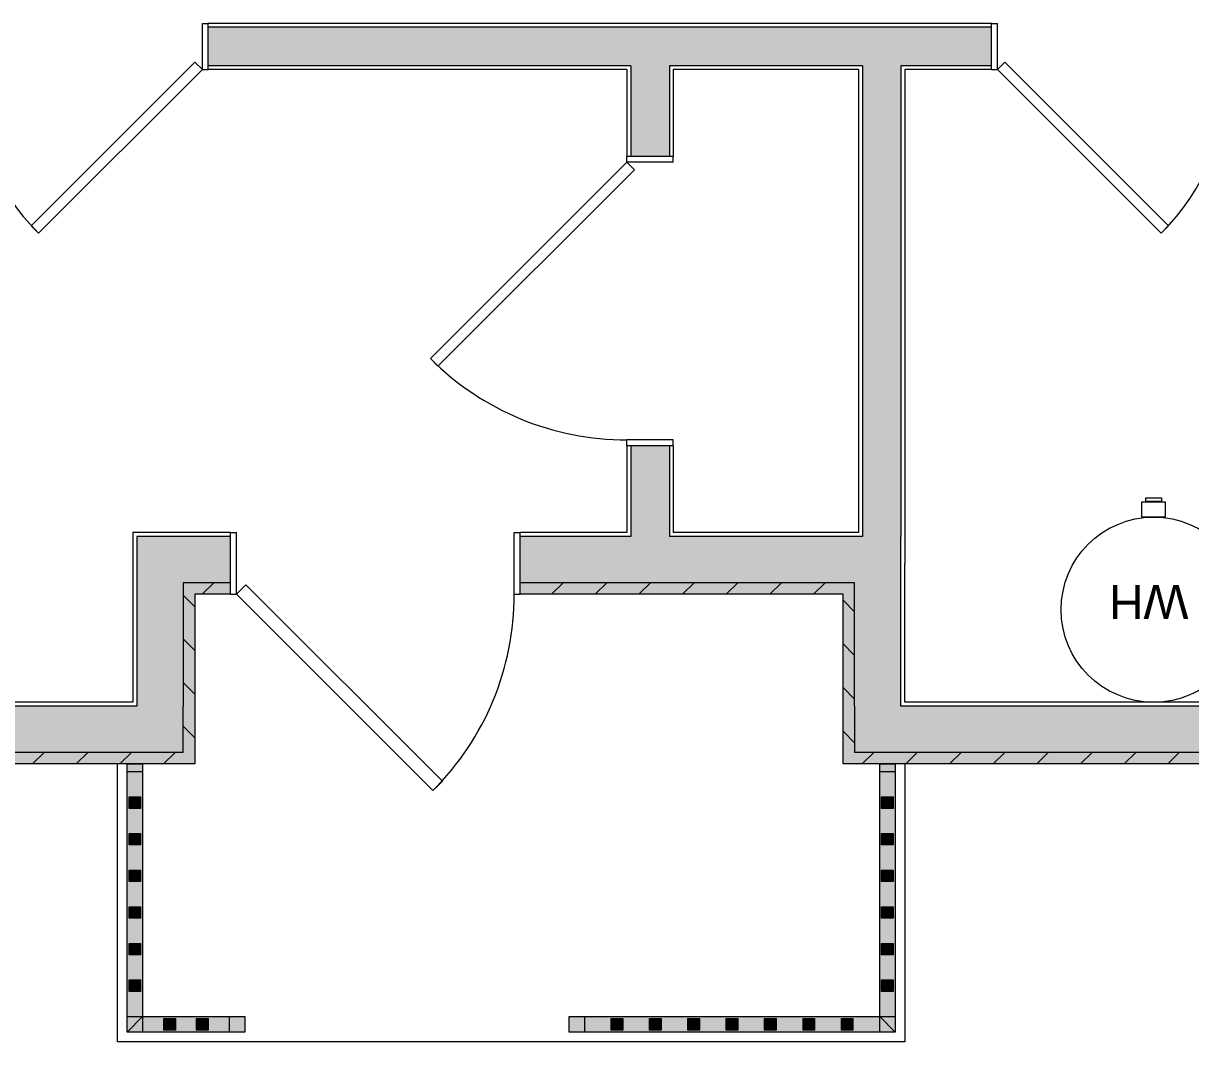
# Model space of a CAD drawing. Header units: inches. Extents: x 99 to 15695, y -7208 to 2559.
# Drawn here: x 8268.9 to 8420.2, y -4034.8 to -3902.8 of the extents above; entities that cross this region are included whole.
import ezdxf

# ---------------------------------------------------------------- set-up
doc = ezdxf.new("R2010")
doc.units = ezdxf.units.IN
doc.header["$LTSCALE"] = 96
doc.header["$MEASUREMENT"] = 0
doc.linetypes.add('ISO08W100', pattern=[0.96, 0.48, -0.12, 0.24, -0.12])
for name, color, linetype, lineweight in [('Doors', 5, 'Continuous', 5), ('Fixtures_ Interior', 231, 'Continuous', 0), ('Walls_  Invisible', 1, 'ISO08W100', 0), ('Walls_  Normal', 6, 'Continuous', 13), ('Walls_  Railings', 7, 'Continuous', 5)]:
    doc.layers.add(name, color=color, linetype=linetype, lineweight=lineweight)
doc.styles.get("Standard").update_dxf_attribs({"font": 'arial.ttf'})

# ---------------------------------------------------------------- blocks, each defined once
blk = doc.blocks.new('Large Gas WH')
at = {"layer": 'Fixtures_ Interior', "lineweight": 0, "transparency": 33554687}
for p, q in [((-1.53, 23.99), (-1.53, 25.99)), ((-1.53, 25.99), (1.47, 25.99)), ((-1.01, 26.01), (-1.01, 26.51)), ((-1.01, 26.51), (0.99, 26.51)), ((0.99, 26.01), (-1.01, 26.01)), ((0.99, 26.51), (0.99, 26.01)), ((1.47, 25.99), (1.47, 23.99)), ((1.47, 23.99), (-1.53, 23.99))]:
    blk.add_line(p, q, dxfattribs=at)
blk.add_circle((0, 12), 12, dxfattribs=at)
at = {"layer": 'Fixtures_ Interior', "lineweight": 0, "transparency": 33554687, "insert": (4.5, 15.22), "char_height": 4.4186, "width": 10.4434, "attachment_point": 7, "rotation": 180}
blk.add_mtext('\\fArial|b0|i0|c0|p0;WH\\P', dxfattribs=at)

msp = doc.modelspace()

# ---------------------------------------------------------------- linework, layer by layer
at = {"layer": 'Doors', "transparency": 33554687}
for p, q in [((8292.12, -3902.79), (8292.87, -3902.79)), ((8292.12, -3908.79), (8292.12, -3902.79)), ((8292.87, -3908.79), (8292.87, -3902.79)), ((8394.37, -3902.79), (8395.12, -3902.79)), ((8394.37, -3908.79), (8394.37, -3902.79)), ((8395.12, -3908.79), (8395.12, -3902.79)), ((8291.14, -3907.81), (8269.93, -3929.03)), ((8292.12, -3908.79), (8270.9, -3930)), ((8291.14, -3907.81), (8292.12, -3908.79)), ((8292.12, -3908.79), (8292.87, -3908.79)), ((8394.37, -3908.79), (8395.12, -3908.79)), ((8396.09, -3907.81), (8395.12, -3908.79)), ((8395.12, -3908.79), (8416.33, -3930)), ((8396.09, -3907.81), (8417.3, -3929.03)), ((8347.12, -3920.79), (8321.66, -3946.24)), ((8347.12, -3920.79), (8347.12, -3920.04)), ((8353.12, -3920.04), (8347.12, -3920.04)), ((8353.12, -3920.79), (8347.12, -3920.79)), ((8348.09, -3921.76), (8347.12, -3920.79)), ((8353.12, -3920.79), (8353.12, -3920.04)), ((8348.09, -3921.76), (8322.63, -3947.21)), ((8270.9, -3930), (8269.93, -3929.03)), ((8416.33, -3930), (8417.3, -3929.03)), ((8321.66, -3946.24), (8322.63, -3947.21)), ((8347.12, -3957.54), (8347.12, -3956.79)), ((8353.12, -3956.79), (8347.12, -3956.79)), ((8353.12, -3957.54), (8347.12, -3957.54)), ((8353.12, -3957.54), (8353.12, -3956.79)), ((8295.78, -3968.79), (8296.53, -3968.79)), ((8295.78, -3976.79), (8295.78, -3968.79)), ((8296.53, -3976.79), (8296.53, -3968.79)), ((8332.53, -3968.79), (8333.28, -3968.79)), ((8332.53, -3976.79), (8332.53, -3968.79)), ((8333.28, -3976.79), (8333.28, -3968.79)), ((8297.76, -3975.55), (8296.53, -3976.79)), ((8297.76, -3975.55), (8323.22, -4001)), ((8295.78, -3976.79), (8296.53, -3976.79)), ((8296.53, -3976.79), (8321.98, -4002.24)), ((8332.53, -3976.79), (8333.28, -3976.79)), ((8321.98, -4002.24), (8323.22, -4001)), ((8339.62, -4034.79), (8297.62, -4034.79))]:
    msp.add_line(p, q, dxfattribs=at)
for centre, radius, start, end in [((8292.12, -3908.79), 30, 180, 225), ((8395.12, -3908.79), 30, 315, 0), ((8347.12, -3920.79), 36, 225, 270), ((8296.53, -3976.79), 36, 315, 0)]:
    msp.add_arc(centre, radius, start, end, dxfattribs=at)
at = {"layer": 'Walls_  Invisible', "transparency": 33554687}
for p, q in [((8292.11, -3976.79), (8293.61, -3975.29)), ((8337.36, -3976.79), (8338.86, -3975.29)), ((8343.02, -3976.79), (8344.52, -3975.29)), ((8348.67, -3976.79), (8350.17, -3975.29)), ((8354.33, -3976.79), (8355.83, -3975.29)), ((8359.99, -3976.79), (8361.49, -3975.29)), ((8365.65, -3976.79), (8367.15, -3975.29)), ((8371.3, -3976.79), (8372.8, -3975.29)), ((8289.62, -3976.91), (8291.12, -3978.41)), ((8375.12, -3977.56), (8376.62, -3979.06)), ((8289.62, -3982.57), (8291.12, -3984.07)), ((8375.12, -3983.22), (8376.62, -3984.72)), ((8291.12, -3989.73), (8289.62, -3988.23)), ((8375.12, -3988.87), (8376.62, -3990.37)), ((8289.62, -3993.88), (8291.12, -3995.38)), ((8375.12, -3994.53), (8376.62, -3996.03)), ((8270.11, -3998.79), (8271.61, -3997.29)), ((8275.76, -3998.79), (8277.26, -3997.29)), ((8281.42, -3998.79), (8282.92, -3997.29)), ((8287.08, -3998.79), (8288.58, -3997.29)), ((8377.59, -3998.79), (8379.09, -3997.29)), ((8383.24, -3998.79), (8384.74, -3997.29)), ((8388.9, -3998.79), (8390.4, -3997.29)), ((8394.56, -3998.79), (8396.06, -3997.29)), ((8400.21, -3998.79), (8401.71, -3997.29)), ((8405.87, -3998.79), (8407.37, -3997.29)), ((8411.53, -3998.79), (8413.03, -3997.29)), ((8417.18, -3998.79), (8418.68, -3997.29))]:
    msp.add_line(p, q, dxfattribs=at)
at = {"layer": 'Walls_  Normal', "transparency": 33554687}
for p, q in [((8292.87, -3908.79), (8292.87, -3902.79)), ((8394.37, -3902.79), (8292.87, -3902.79)), ((8394.37, -3908.79), (8394.37, -3902.79)), ((8292.87, -3908.29), (8292.87, -3903.29)), ((8394.37, -3903.29), (8292.87, -3903.29)), ((8394.37, -3908.29), (8394.37, -3903.29)), ((8347.62, -3908.29), (8292.87, -3908.29)), ((8347.12, -3908.79), (8292.87, -3908.79)), ((8347.12, -3908.79), (8347.12, -3920.04)), ((8347.62, -3908.29), (8347.62, -3920.04)), ((8377.62, -3908.29), (8352.62, -3908.29)), ((8352.62, -3908.29), (8352.62, -3920.04)), ((8377.12, -3908.79), (8353.12, -3908.79)), ((8353.12, -3908.79), (8353.12, -3920.04)), ((8377.12, -3908.79), (8377.12, -3968.79)), ((8377.62, -3908.29), (8377.62, -3969.29)), ((8382.62, -3908.29), (8382.62, -3969.29)), ((8394.37, -3908.29), (8382.62, -3908.29)), ((8383.12, -3908.79), (8383.12, -3972.79)), ((8394.37, -3908.79), (8383.12, -3908.79)), ((8353.12, -3920.04), (8347.12, -3920.04)), ((8352.62, -3920.04), (8347.62, -3920.04)), ((8353.12, -3957.54), (8347.12, -3957.54)), ((8347.12, -3957.54), (8347.12, -3968.79)), ((8352.62, -3957.54), (8347.62, -3957.54)), ((8347.62, -3957.54), (8347.62, -3969.29)), ((8352.62, -3957.54), (8352.62, -3969.29)), ((8353.12, -3957.54), (8353.12, -3968.79)), ((8283.12, -3968.79), (8283.12, -3990.79)), ((8295.78, -3968.79), (8283.12, -3968.79)), ((8289.62, -3969.29), (8283.62, -3969.29)), ((8283.62, -3969.29), (8283.62, -3991.29)), ((8295.78, -3969.29), (8289.62, -3969.29)), ((8295.78, -3976.79), (8295.78, -3968.79)), ((8295.78, -3975.29), (8295.78, -3969.29)), ((8333.28, -3976.79), (8333.28, -3968.79)), ((8347.12, -3968.79), (8333.28, -3968.79)), ((8333.28, -3975.29), (8333.28, -3969.29)), ((8347.62, -3969.29), (8333.28, -3969.29)), ((8376.62, -3969.29), (8352.62, -3969.29)), ((8377.12, -3968.79), (8353.12, -3968.79)), ((8377.62, -3969.29), (8376.62, -3969.29)), ((8382.62, -3991.29), (8382.62, -3969.29)), ((8383.12, -3990.79), (8383.12, -3972.79)), ((8289.62, -3975.29), (8289.62, -3991.29)), ((8295.78, -3975.29), (8289.62, -3975.29)), ((8376.62, -3975.29), (8333.28, -3975.29)), ((8376.62, -3991.29), (8376.62, -3975.29)), ((8291.12, -3976.79), (8291.12, -3998.79)), ((8295.78, -3976.79), (8291.12, -3976.79)), ((8375.12, -3976.79), (8333.28, -3976.79)), ((8375.12, -3998.79), (8375.12, -3976.79)), ((8283.12, -3990.79), (8261.62, -3990.79)), ((8443.12, -3990.79), (8383.12, -3990.79)), ((8283.62, -3991.29), (8261.62, -3991.29)), ((8289.62, -3997.29), (8289.62, -3991.29)), ((8376.62, -3991.29), (8376.62, -3997.29)), ((8443.62, -3991.29), (8382.62, -3991.29)), ((8289.62, -3997.29), (8261.62, -3997.29)), ((8449.62, -3997.29), (8376.62, -3997.29)), ((8291.12, -3998.79), (8261.62, -3998.79)), ((8451.12, -3998.79), (8375.12, -3998.79))]:
    msp.add_line(p, q, dxfattribs=at)
at = {"layer": 'Walls_  Normal', "color": 252, "true_color": 0x949494, "transparency": 33554687}
for points in [[(8394.37, -3908.29), (8292.87, -3908.29), (8394.37, -3903.29), (8292.87, -3903.29)], [(8352.62, -3908.29), (8352.62, -3920.04), (8347.62, -3908.29), (8347.62, -3920.04)], [(8382.62, -3908.29), (8382.62, -3969.29), (8377.62, -3908.29), (8377.62, -3969.29)], [(8352.62, -3957.54), (8352.62, -3969.29), (8347.62, -3957.54), (8347.62, -3969.29)], [(8289.62, -3969.29), (8289.62, -3991.29), (8283.62, -3969.29), (8283.62, -3991.29)], [(8295.78, -3975.29), (8289.62, -3975.29), (8295.78, -3969.29), (8289.62, -3969.29)], [(8376.62, -3975.29), (8333.28, -3975.29), (8376.62, -3969.29), (8333.28, -3969.29)], [(8376.62, -3991.29), (8376.62, -3969.29), (8382.62, -3991.29), (8382.62, -3969.29)], [(8291.12, -3976.79), (8291.12, -3998.79), (8289.62, -3975.29), (8289.62, -3997.29)], [(8295.78, -3976.79), (8291.12, -3976.79), (8295.78, -3975.29), (8289.62, -3975.29)], [(8375.12, -3976.79), (8333.28, -3976.79), (8376.62, -3975.29), (8333.28, -3975.29)], [(8375.12, -3998.79), (8375.12, -3976.79), (8376.62, -3997.29), (8376.62, -3975.29)], [(8289.62, -3997.29), (8261.62, -3997.29), (8289.62, -3991.29), (8261.62, -3991.29)], [(8449.62, -3997.29), (8376.62, -3997.29), (8449.62, -3991.29), (8376.62, -3991.29)], [(8291.12, -3998.79), (8261.62, -3998.79), (8289.62, -3997.29), (8261.62, -3997.29)], [(8451.12, -3998.79), (8375.12, -3998.79), (8449.62, -3997.29), (8376.62, -3997.29)]]:
    msp.add_solid(points, dxfattribs=at)
at = {"layer": 'Walls_  Railings', "transparency": 33554687}
for p, q in [((8281.12, -4034.79), (8281.12, -3998.79)), ((8383.12, -3998.79), (8383.12, -4034.79)), ((8297.62, -4034.79), (8281.12, -4034.79)), ((8383.12, -4034.79), (8339.62, -4034.79))]:
    msp.add_line(p, q, dxfattribs=at)
for points in [[(8284.37, -3998.79), (8284.37, -3999.79), (8282.37, -3999.79), (8282.37, -3998.79)], [(8282.37, -4033.54), (8282.37, -3998.79), (8284.37, -3998.79), (8284.37, -4031.54)], [(8381.87, -3998.79), (8381.87, -3999.79), (8379.87, -3999.79), (8379.87, -3998.79)], [(8381.87, -3998.79), (8381.87, -4033.54), (8379.87, -4031.54), (8379.87, -3998.79)], [(8284.12, -4004.54), (8282.62, -4004.54), (8282.62, -4003.04), (8284.12, -4003.04)], [(8380.12, -4003.04), (8381.62, -4003.04), (8381.62, -4004.54), (8380.12, -4004.54)], [(8284.12, -4009.29), (8282.62, -4009.29), (8282.62, -4007.79), (8284.12, -4007.79)], [(8380.12, -4007.79), (8381.62, -4007.79), (8381.62, -4009.29), (8380.12, -4009.29)], [(8284.12, -4014.04), (8282.62, -4014.04), (8282.62, -4012.54), (8284.12, -4012.54)], [(8380.12, -4012.54), (8381.62, -4012.54), (8381.62, -4014.04), (8380.12, -4014.04)], [(8284.12, -4018.79), (8282.62, -4018.79), (8282.62, -4017.29), (8284.12, -4017.29)], [(8380.12, -4017.29), (8381.62, -4017.29), (8381.62, -4018.79), (8380.12, -4018.79)], [(8284.12, -4023.54), (8282.62, -4023.54), (8282.62, -4022.04), (8284.12, -4022.04)], [(8380.12, -4022.04), (8381.62, -4022.04), (8381.62, -4023.54), (8380.12, -4023.54)], [(8284.12, -4028.29), (8282.62, -4028.29), (8282.62, -4026.79), (8284.12, -4026.79)], [(8380.12, -4026.79), (8381.62, -4026.79), (8381.62, -4028.29), (8380.12, -4028.29)], [(8284.37, -4033.54), (8282.37, -4033.54), (8282.37, -4031.54), (8284.37, -4031.54)], [(8297.62, -4033.54), (8282.37, -4033.54), (8284.37, -4031.54), (8297.62, -4031.54)], [(8297.62, -4031.54), (8297.62, -4033.54), (8295.62, -4033.54), (8295.62, -4031.54)], [(8339.62, -4033.54), (8339.62, -4031.54), (8341.62, -4031.54), (8341.62, -4033.54)], [(8381.87, -4033.54), (8339.62, -4033.54), (8339.62, -4031.54), (8379.87, -4031.54)], [(8381.87, -4031.54), (8381.87, -4033.54), (8379.87, -4033.54), (8379.87, -4031.54)], [(8288.62, -4031.79), (8288.62, -4033.29), (8287.12, -4033.29), (8287.12, -4031.79)], [(8292.87, -4031.79), (8292.87, -4033.29), (8291.37, -4033.29), (8291.37, -4031.79)], [(8346.58, -4031.79), (8346.58, -4033.29), (8345.08, -4033.29), (8345.08, -4031.79)], [(8351.55, -4031.79), (8351.55, -4033.29), (8350.05, -4033.29), (8350.05, -4031.79)], [(8356.52, -4031.79), (8356.52, -4033.29), (8355.02, -4033.29), (8355.02, -4031.79)], [(8361.49, -4031.79), (8361.49, -4033.29), (8359.99, -4033.29), (8359.99, -4031.79)], [(8366.46, -4031.79), (8366.46, -4033.29), (8364.96, -4033.29), (8364.96, -4031.79)], [(8371.43, -4031.79), (8371.43, -4033.29), (8369.93, -4033.29), (8369.93, -4031.79)], [(8376.4, -4031.79), (8376.4, -4033.29), (8374.9, -4033.29), (8374.9, -4031.79)]]:
    msp.add_lwpolyline(points, close=True, dxfattribs=at)
at = {"layer": 'Walls_  Railings', "color": 252, "true_color": 0x949494, "transparency": 33554687}
for points in [[(8284.37, -3999.79), (8282.37, -3999.79), (8284.37, -3999.79), (8284.37, -3998.79)], [(8284.37, -3998.79), (8282.37, -3999.79), (8284.37, -3998.79), (8282.37, -3998.79)], [(8284.37, -4031.54), (8282.37, -4033.54), (8284.37, -4031.54), (8282.37, -3998.79)], [(8284.37, -4031.54), (8282.37, -3998.79), (8284.37, -4031.54), (8284.37, -3998.79)], [(8381.87, -3999.79), (8379.87, -3999.79), (8381.87, -3999.79), (8381.87, -3998.79)], [(8381.87, -3998.79), (8379.87, -3999.79), (8381.87, -3998.79), (8379.87, -3998.79)], [(8381.87, -4033.54), (8379.87, -4031.54), (8381.87, -4033.54), (8381.87, -3998.79)], [(8381.87, -3998.79), (8379.87, -4031.54), (8381.87, -3998.79), (8379.87, -3998.79)], [(8284.12, -4003.04), (8284.12, -4004.54), (8284.12, -4003.04), (8282.62, -4004.54)], [(8284.12, -4003.04), (8282.62, -4004.54), (8284.12, -4003.04), (8282.62, -4003.04)], [(8380.12, -4004.54), (8380.12, -4003.04), (8380.12, -4004.54), (8381.62, -4003.04)], [(8381.62, -4003.04), (8381.62, -4004.54), (8381.62, -4003.04), (8380.12, -4004.54)], [(8284.12, -4007.79), (8284.12, -4009.29), (8284.12, -4007.79), (8282.62, -4009.29)], [(8284.12, -4007.79), (8282.62, -4009.29), (8284.12, -4007.79), (8282.62, -4007.79)], [(8380.12, -4009.29), (8380.12, -4007.79), (8380.12, -4009.29), (8381.62, -4007.79)], [(8381.62, -4007.79), (8381.62, -4009.29), (8381.62, -4007.79), (8380.12, -4009.29)], [(8284.12, -4012.54), (8284.12, -4014.04), (8284.12, -4012.54), (8282.62, -4014.04)], [(8284.12, -4012.54), (8282.62, -4014.04), (8284.12, -4012.54), (8282.62, -4012.54)], [(8380.12, -4014.04), (8380.12, -4012.54), (8380.12, -4014.04), (8381.62, -4012.54)], [(8381.62, -4012.54), (8381.62, -4014.04), (8381.62, -4012.54), (8380.12, -4014.04)], [(8284.12, -4017.29), (8284.12, -4018.79), (8284.12, -4017.29), (8282.62, -4018.79)], [(8284.12, -4017.29), (8282.62, -4018.79), (8284.12, -4017.29), (8282.62, -4017.29)], [(8380.12, -4018.79), (8380.12, -4017.29), (8380.12, -4018.79), (8381.62, -4017.29)], [(8381.62, -4017.29), (8381.62, -4018.79), (8381.62, -4017.29), (8380.12, -4018.79)], [(8284.12, -4022.04), (8284.12, -4023.54), (8284.12, -4022.04), (8282.62, -4023.54)], [(8284.12, -4022.04), (8282.62, -4023.54), (8284.12, -4022.04), (8282.62, -4022.04)], [(8380.12, -4023.54), (8380.12, -4022.04), (8380.12, -4023.54), (8381.62, -4022.04)], [(8381.62, -4022.04), (8381.62, -4023.54), (8381.62, -4022.04), (8380.12, -4023.54)], [(8284.12, -4026.79), (8284.12, -4028.29), (8284.12, -4026.79), (8282.62, -4028.29)], [(8284.12, -4026.79), (8282.62, -4028.29), (8284.12, -4026.79), (8282.62, -4026.79)], [(8380.12, -4028.29), (8380.12, -4026.79), (8380.12, -4028.29), (8381.62, -4026.79)], [(8381.62, -4026.79), (8381.62, -4028.29), (8381.62, -4026.79), (8380.12, -4028.29)], [(8282.37, -4033.54), (8282.37, -4031.54), (8282.37, -4033.54), (8284.37, -4033.54)], [(8284.37, -4033.54), (8282.37, -4031.54), (8284.37, -4033.54), (8284.37, -4031.54)], [(8282.37, -4033.54), (8284.37, -4031.54), (8282.37, -4033.54), (8297.62, -4033.54)], [(8297.62, -4033.54), (8284.37, -4031.54), (8297.62, -4033.54), (8297.62, -4031.54)], [(8297.62, -4033.54), (8295.62, -4033.54), (8297.62, -4033.54), (8297.62, -4031.54)], [(8297.62, -4031.54), (8295.62, -4033.54), (8297.62, -4031.54), (8295.62, -4031.54)], [(8339.62, -4031.54), (8341.62, -4031.54), (8339.62, -4031.54), (8339.62, -4033.54)], [(8339.62, -4033.54), (8341.62, -4031.54), (8339.62, -4033.54), (8341.62, -4033.54)], [(8379.87, -4031.54), (8381.87, -4033.54), (8379.87, -4031.54), (8339.62, -4033.54)], [(8379.87, -4031.54), (8339.62, -4033.54), (8379.87, -4031.54), (8339.62, -4031.54)], [(8381.87, -4033.54), (8379.87, -4033.54), (8381.87, -4033.54), (8381.87, -4031.54)], [(8381.87, -4031.54), (8379.87, -4033.54), (8381.87, -4031.54), (8379.87, -4031.54)], [(8287.12, -4031.79), (8288.62, -4031.79), (8287.12, -4031.79), (8288.62, -4033.29)], [(8287.12, -4031.79), (8288.62, -4033.29), (8287.12, -4031.79), (8287.12, -4033.29)], [(8291.37, -4031.79), (8292.87, -4031.79), (8291.37, -4031.79), (8292.87, -4033.29)], [(8291.37, -4031.79), (8292.87, -4033.29), (8291.37, -4031.79), (8291.37, -4033.29)], [(8346.58, -4033.29), (8345.08, -4033.29), (8346.58, -4033.29), (8346.58, -4031.79)], [(8346.58, -4031.79), (8345.08, -4033.29), (8346.58, -4031.79), (8345.08, -4031.79)], [(8350.05, -4031.79), (8351.55, -4031.79), (8350.05, -4031.79), (8351.55, -4033.29)], [(8350.05, -4031.79), (8351.55, -4033.29), (8350.05, -4031.79), (8350.05, -4033.29)], [(8355.02, -4031.79), (8356.52, -4031.79), (8355.02, -4031.79), (8356.52, -4033.29)], [(8355.02, -4031.79), (8356.52, -4033.29), (8355.02, -4031.79), (8355.02, -4033.29)], [(8359.99, -4031.79), (8361.49, -4031.79), (8359.99, -4031.79), (8361.49, -4033.29)], [(8359.99, -4031.79), (8361.49, -4033.29), (8359.99, -4031.79), (8359.99, -4033.29)], [(8366.46, -4033.29), (8364.96, -4033.29), (8366.46, -4033.29), (8366.46, -4031.79)], [(8366.46, -4031.79), (8364.96, -4033.29), (8366.46, -4031.79), (8364.96, -4031.79)], [(8369.93, -4031.79), (8371.43, -4031.79), (8369.93, -4031.79), (8371.43, -4033.29)], [(8369.93, -4031.79), (8371.43, -4033.29), (8369.93, -4031.79), (8369.93, -4033.29)], [(8376.4, -4033.29), (8374.9, -4033.29), (8376.4, -4033.29), (8376.4, -4031.79)], [(8376.4, -4031.79), (8374.9, -4033.29), (8376.4, -4031.79), (8374.9, -4031.79)]]:
    msp.add_solid(points, dxfattribs=at)

# ---------------------------------------------------------------- block references
at = {"layer": 'Fixtures_ Interior', "transparency": 33554687}
msp.add_blockref('Large Gas WH', (8415.37, -3990.79), dxfattribs=at)

doc.saveas('drawing.dxf')
